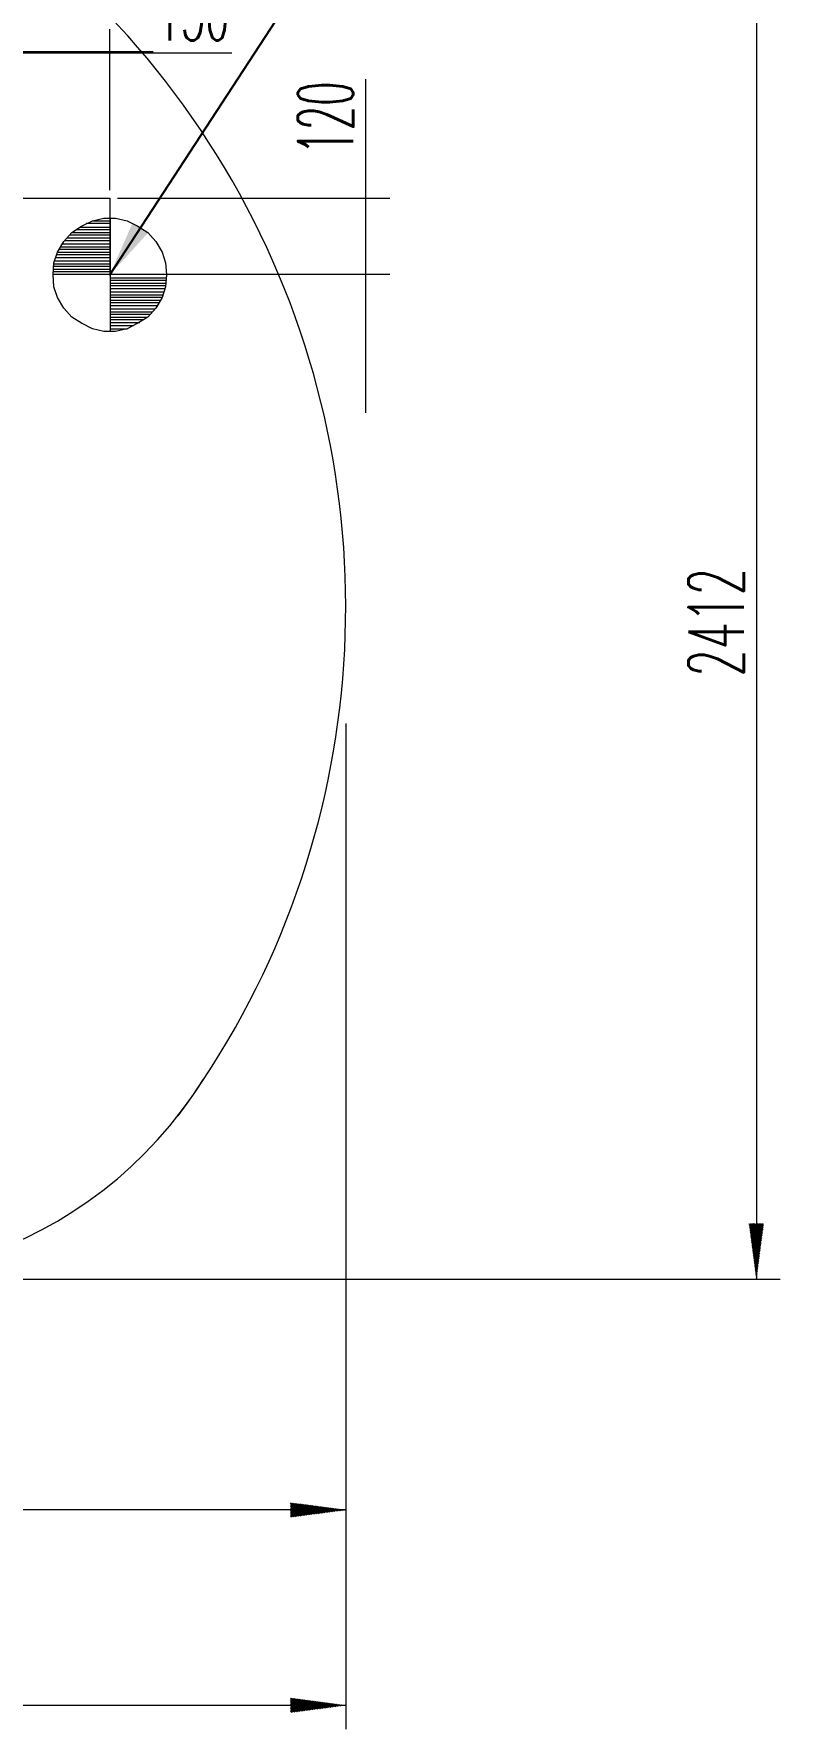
# Model space of a CAD drawing. Header units: millimetres. Extents: x 0 to 508, y 0 to 297.
# Drawn here: x 174.4 to 221.5, y 134.9 to 241.9 of the extents above; entities that cross this region are included whole.
import ezdxf

# ---------------------------------------------------------------- set-up
doc = ezdxf.new("R2010")
doc.units = ezdxf.units.MM
for name, color, linetype, true_color in [('1', 7, 'Continuous', 0xffffff), ('11', 7, 'Continuous', 0xffffff), ('201', 7, 'Continuous', 0xffffff), ('206', 7, 'Continuous', 0xffffff)]:
    doc.layers.add(name, color=color, linetype=linetype, true_color=true_color)
doc.styles.add('dinschmal', font='simplex.shx')
doc.dimstyles.get("Standard").update_dxf_attribs({"dimtxt": 0.18, "dimasz": 0.18, "dimexe": 0.18, "dimexo": 0.0625, "dimgap": 0.09, "dimtad": 0, "dimtih": 1, "dimtoh": 1, "dimdec": 4, "dimzin": 0, "dimdsep": 46, "dimtxsty": 'Standard', "dimcen": 0.09, "dimadec": 0, "dimazin": 0, "dimtfac": 1, "dimtdec": 4, "dimtofl": 0, "dimtmove": 0, "dimatfit": 3, "dimfxl": 1, "dimtolj": 1, "dimtzin": 0, "dimarcsym": 0})

# ---------------------------------------------------------------- blocks, each defined once
blk = doc.blocks.new('DATUM11')
at = {"layer": '1', "color": 250, "linetype": 'Continuous', "lineweight": 13}
for p, q in [((0.165354, 0.874016), (0.251969, 0.929134)), ((0.503937, 0.897638), (0.204724, 0.897638)), ((0.23622, 0.92126), (0.503937, 0.92126)), ((0.251969, 0.929134), (0.346457, 0.976378)), ((0.503937, 0.952756), (0.291339, 0.952756)), ((0.346457, 0.976378), (0.448819, 1)), ((0.346457, 0.976378), (0.503937, 0.976378)), ((0.448819, 1), (0.551181, 1)), ((0.503937, 1), (0.503937, 0.976378)), ((0.503937, 0.976378), (0.503937, 0.952756)), ((0.503937, 0.952756), (0.503937, 0.92126)), ((0.503937, 0.92126), (0.503937, 0.897638)), ((0.503937, 0.897638), (0.503937, 0.874016)), ((0.551181, 1), (0.653543, 0.976378)), ((0.653543, 0.976378), (0.748031, 0.929134)), ((0.748031, 0.929134), (0.834646, 0.874016)), ((0.03937, 0.700787), (0.094488, 0.795276)), ((0.070866, 0.748031), (0.503937, 0.748031)), ((0.503937, 0.771654), (0.086614, 0.771654)), ((0.094488, 0.795276), (0.165354, 0.874016)), ((0.102362, 0.80315), (0.503937, 0.80315)), ((0.125984, 0.826772), (0.503937, 0.826772)), ((0.503937, 0.850394), (0.149606, 0.850394)), ((0.173228, 0.874016), (0.503937, 0.874016)), ((0.503937, 0.874016), (0.503937, 0.850394)), ((0.503937, 0.850394), (0.503937, 0.826772)), ((0.503937, 0.826772), (0.503937, 0.80315)), ((0.503937, 0.80315), (0.503937, 0.771654)), ((0.503937, 0.771654), (0.503937, 0.748031)), ((0.503937, 0.748031), (0.503937, 0.724409)), ((0.834646, 0.874016), (0.905512, 0.795276)), ((0.905512, 0.795276), (0.96063, 0.700787)), ((0, 0.503937), (0.007874, 0.606299)), ((0.007874, 0.606299), (0.03937, 0.700787)), ((0.007874, 0.598425), (0.503937, 0.598425)), ((0.503937, 0.622047), (0.015748, 0.622047)), ((0.023622, 0.653543), (0.503937, 0.653543)), ((0.503937, 0.677165), (0.031496, 0.677165)), ((0.03937, 0.700787), (0.503937, 0.700787)), ((0.503937, 0.724409), (0.055118, 0.724409)), ((0.503937, 0.724409), (0.503937, 0.700787)), ((0.503937, 0.700787), (0.503937, 0.677165)), ((0.503937, 0.677165), (0.503937, 0.653543)), ((0.503937, 0.653543), (0.503937, 0.622047)), ((0.503937, 0.622047), (0.503937, 0.598425)), ((0.503937, 0.598425), (0.503937, 0.574803)), ((0.96063, 0.700787), (0.992126, 0.606299)), ((0.992126, 0.606299), (1, 0.503937)), ((0.503937, 0.527559), (0, 0.527559)), ((0.007874, 0.393701), (0, 0.503937)), ((0.503937, 0.503937), (0, 0.503937)), ((0.503937, 0.574803), (0.007874, 0.574803)), ((0.007874, 0.551181), (0.503937, 0.551181)), ((0.503937, 0.574803), (0.503937, 0.551181)), ((0.503937, 0.551181), (0.503937, 0.527559)), ((0.503937, 0.527559), (0.503937, 0.503937)), ((0.503937, 0.503937), (0.503937, 0.472441)), ((1, 0.503937), (0.503937, 0.503937)), ((0.503937, 0.472441), (0.503937, 0.448819)), ((0.503937, 0.472441), (1, 0.472441)), ((0.503937, 0.448819), (0.503937, 0.425197)), ((0.992126, 0.448819), (0.503937, 0.448819)), ((1, 0.503937), (0.992126, 0.393701)), ((0.03937, 0.299213), (0.007874, 0.393701)), ((0.094488, 0.204724), (0.03937, 0.299213)), ((0.503937, 0.425197), (0.503937, 0.401575)), ((0.503937, 0.425197), (0.992126, 0.425197)), ((0.503937, 0.401575), (0.503937, 0.377953)), ((0.992126, 0.401575), (0.503937, 0.401575)), ((0.503937, 0.377953), (0.503937, 0.346457)), ((0.503937, 0.377953), (0.984252, 0.377953)), ((0.503937, 0.346457), (0.503937, 0.322835)), ((0.976378, 0.346457), (0.503937, 0.346457)), ((0.503937, 0.322835), (0.503937, 0.299213)), ((0.503937, 0.322835), (0.968504, 0.322835)), ((0.503937, 0.299213), (0.503937, 0.275591)), ((0.96063, 0.299213), (0.503937, 0.299213)), ((0.96063, 0.299213), (0.905512, 0.204724)), ((0.992126, 0.393701), (0.96063, 0.299213)), ((0.165354, 0.125984), (0.094488, 0.204724)), ((0.503937, 0.275591), (0.503937, 0.251969)), ((0.503937, 0.275591), (0.944882, 0.275591)), ((0.503937, 0.251969), (0.503937, 0.228346)), ((0.929134, 0.251969), (0.503937, 0.251969)), ((0.503937, 0.228346), (0.503937, 0.19685)), ((0.503937, 0.228346), (0.913386, 0.228346)), ((0.503937, 0.19685), (0.503937, 0.173228)), ((0.897638, 0.19685), (0.503937, 0.19685)), ((0.503937, 0.173228), (0.503937, 0.149606)), ((0.503937, 0.173228), (0.874016, 0.173228)), ((0.503937, 0.149606), (0.503937, 0.125984)), ((0.850394, 0.149606), (0.503937, 0.149606)), ((0.905512, 0.204724), (0.834646, 0.125984)), ((0.251969, 0.070866), (0.165354, 0.125984)), ((0.346457, 0.023622), (0.251969, 0.070866)), ((0.448819, 0), (0.346457, 0.023622)), ((0.551181, 0), (0.448819, 0)), ((0.503937, 0.125984), (0.503937, 0.102362)), ((0.503937, 0.125984), (0.826772, 0.125984)), ((0.503937, 0.102362), (0.503937, 0.07874)), ((0.795276, 0.102362), (0.503937, 0.102362)), ((0.503937, 0.07874), (0.503937, 0.047244)), ((0.503937, 0.07874), (0.76378, 0.07874)), ((0.503937, 0.047244), (0.503937, 0.023622)), ((0.708661, 0.047244), (0.503937, 0.047244)), ((0.503937, 0.023622), (0.503937, 0)), ((0.503937, 0.023622), (0.653543, 0.023622)), ((0.653543, 0.023622), (0.551181, 0)), ((0.748031, 0.070866), (0.653543, 0.023622)), ((0.834646, 0.125984), (0.748031, 0.070866))]:
    blk.add_line(p, q, dxfattribs=at)
blk = doc.blocks.new('_U4')
at = {"layer": '201', "color": 250, "lineweight": 13}
for p, q in [((195.362796, 217.990027), (195.362796, 239.053349)), ((179.668216, 231.540027), (196.862796, 231.540027)), ((179.668216, 226.740027), (196.862796, 226.740027))]:
    blk.add_line(p, q, dxfattribs=at)
at = {"layer": '201', "color": 250, "lineweight": 18}
for points in [[(195.362796, 231.540027), (194.902012, 235.040026), (195.823579, 235.040029), (195.362796, 231.540027)], [(195.362796, 226.740027), (195.823579, 223.240029), (194.902012, 223.240026), (195.362796, 226.740027)]]:
    blk.add_solid(points, dxfattribs=at)
at = {"layer": '201', "color": 250, "linetype": 'Continuous', "lineweight": 18, "insert": (194.562796, 236.603349), "char_height": 3.5, "attachment_point": 8, "rotation": 90, "line_spacing_factor": 0.843373, "style": 'dinschmal'}
blk.add_mtext('\\W0.5123;120', dxfattribs=at)
blk = doc.blocks.new('_U9')
at = {"layer": '201', "color": 250, "lineweight": 13}
for p, q in [((173.168216, 232.040027), (173.168216, 242.204217)), ((179.168216, 232.040027), (179.168216, 242.204217)), ((186.879508, 240.704217), (164.418216, 240.704217))]:
    blk.add_line(p, q, dxfattribs=at)
at = {"layer": '201', "color": 250, "lineweight": 18}
for points in [[(173.168216, 240.704217), (169.668218, 240.243433), (169.668215, 241.165), (173.168216, 240.704217)], [(179.168216, 240.704217), (182.668215, 241.165), (182.668218, 240.243433), (179.168216, 240.704217)]]:
    blk.add_solid(points, dxfattribs=at)
at = {"layer": '201', "color": 250, "linetype": 'Continuous', "lineweight": 18, "insert": (184.429508, 241.504217), "char_height": 3.5, "attachment_point": 8, "line_spacing_factor": 0.843373, "style": 'dinschmal'}
blk.add_mtext('\\W0.5123;150', dxfattribs=at)
blk = doc.blocks.new('_U11')
at = {"layer": '201', "color": 250, "lineweight": 13}
for p, q in [((166.848216, 232.040153), (166.848216, 242.301752)), ((173.168216, 233.300027), (173.168216, 242.301752)), ((158.098216, 240.801752), (181.918216, 240.801752))]:
    blk.add_line(p, q, dxfattribs=at)
at = {"layer": '201', "color": 250, "lineweight": 18}
for points in [[(166.848216, 240.801752), (163.348218, 240.340968), (163.348215, 241.262536), (166.848216, 240.801752)], [(173.168216, 240.801752), (176.668215, 241.262536), (176.668218, 240.340968), (173.168216, 240.801752)]]:
    blk.add_solid(points, dxfattribs=at)
at = {"layer": '201', "color": 250, "linetype": 'Continuous', "lineweight": 18, "insert": (169.6142, 241.601752), "char_height": 3.5, "attachment_point": 8, "line_spacing_factor": 0.843373, "style": 'dinschmal'}
blk.add_mtext('\\W0.5123;158', dxfattribs=at)

msp = doc.modelspace()

# ---------------------------------------------------------------- hatches: boundary and pattern name
at = {"layer": '201', "linetype": 'Continuous', "lineweight": 13}
h = msp.add_hatch(dxfattribs=at)
h.set_pattern_fill('ANSI31', color=250, scale=0.02, style=0)
h.paths.add_polyline_path([(220.033, 163.302), (219.572, 166.802), (220.494, 166.802)], flags=0)
h = msp.add_hatch(dxfattribs=at)
h.set_pattern_fill('ANSI31', color=250, scale=0.02, style=0)
h.paths.add_polyline_path([(194.085, 148.724), (190.585, 148.263), (190.585, 149.185)], flags=0)
h = msp.add_hatch(dxfattribs=at)
h.set_pattern_fill('ANSI31', color=250, scale=0.02, style=0)
h.paths.add_polyline_path([(194.085, 136.39), (190.585, 135.93), (190.585, 136.851)], flags=0)

# ---------------------------------------------------------------- linework, layer by layer
at = {"layer": '1', "color": 250, "linetype": 'Continuous', "lineweight": 18}
for p, q in [((173.168, 231.54), (179.168, 231.54)), ((179.168, 231.54), (179.168, 226.74))]:
    msp.add_line(p, q, dxfattribs=at)
msp.add_point((179.172, 226.709), dxfattribs=at)
at = {"layer": '11', "color": 250, "linetype": 'Continuous', "lineweight": 13}
for centre, radius, start, end in [((140.048, 205.74), 54.036, 323.51489, 153.51489), ((162.329, 190.139), 26.837, 168.00966, 327.99034)]:
    msp.add_arc(centre, radius, start, end, dxfattribs=at)
at = {"layer": '201', "color": 250, "linetype": 'Continuous', "lineweight": 13}
for p, q in [((220.033, 259.777), (220.033, 163.302)), ((194.085, 198.372), (194.085, 134.89)), ((194.085, 198.372), (194.085, 147.224)), ((167.534, 163.302), (221.533, 163.302)), ((194.085, 148.724), (150.832, 148.724)), ((194.085, 136.39), (129.648, 136.39))]:
    msp.add_line(p, q, dxfattribs=at)

# ---------------------------------------------------------------- block references
at = {"layer": '1', "color": 250, "linetype": 'Continuous', "lineweight": 13, "xscale": 7.175, "yscale": 7.135694}
msp.add_blockref('DATUM11', (175.586, 223.136), dxfattribs=at)

# ---------------------------------------------------------------- texts
at = {"layer": '201', "color": 250, "linetype": 'Continuous', "lineweight": 18, "insert": (219.233, 201.344), "char_height": 3.5, "attachment_point": 7, "rotation": 90, "line_spacing_factor": 0.843373, "style": 'dinschmal'}
msp.add_mtext('\\W0.5710;2412', dxfattribs=at)

# ---------------------------------------------------------------- dimensions: what is measured, and where the dimension line sits
at = {"layer": '201', "color": 250, "linetype": 'Continuous', "lineweight": 18}
dim = msp.add_linear_dim(base=(173.168, 240.802), p1=(166.848, 231.54), p2=(173.168, 231.54), text='\\C250;158', dimstyle='Standard', override={"dimtxt": 3.5, "dimasz": 3.5, "dimexe": 1.5, "dimexo": 0.5, "dimgap": 1.75, "dimtad": 1, "dimtih": 1, "dimtoh": 0, "dimdec": 0, "dimlfac": 1, "dimzin": 8, "dimdsep": 46, "dimlunit": 2, "dimpost": '', "dimtxsty": 'dinschmal', "dimsah": 1, "dimse1": 0, "dimse2": 0, "dimsd1": 0, "dimsd2": 0, "dimclrd": 250, "dimclre": 250, "dimclrt": 250, "dimtol": 0, "dimtm": -0.1, "dimtfac": 0.7, "dimtdec": 3, "dimtofl": 1, "dimtmove": 0, "dimatfit": 2, "dimtzin": 8, "dimlwd": 13, "dimlwe": 13}, dxfattribs=at)
dim.commit()
dim.dimension.update_dxf_attribs({"geometry": '_U11', "text_midpoint": (169.614, 240.802), "dimtype": 160})
dim = msp.add_linear_dim(base=(179.168, 240.704), p1=(173.168, 231.54), p2=(179.168, 231.54), dimstyle='Standard', override={"dimtxt": 3.5, "dimasz": 3.5, "dimexe": 1.5, "dimexo": 0.5, "dimgap": 1.75, "dimtad": 1, "dimtih": 1, "dimtoh": 0, "dimdec": 0, "dimlfac": 25, "dimzin": 8, "dimdsep": 46, "dimlunit": 2, "dimtxsty": 'dinschmal', "dimsah": 1, "dimse1": 0, "dimse2": 0, "dimsd1": 0, "dimsd2": 0, "dimclrd": 250, "dimclre": 250, "dimclrt": 250, "dimtol": 0, "dimtm": -0.1, "dimtfac": 0.7, "dimtdec": 3, "dimtofl": 1, "dimtmove": 0, "dimatfit": 2, "dimtzin": 8, "dimlwd": 13, "dimlwe": 13}, dxfattribs=at)
dim.commit()
dim.dimension.update_dxf_attribs({"geometry": '_U9', "text_midpoint": (192.168, 240.704), "dimtype": 160})
dim = msp.add_linear_dim(base=(195.363, 226.74), p1=(176.168, 231.54), p2=(179.168, 226.74), angle=90, dimstyle='Standard', override={"dimtxt": 3.5, "dimasz": 3.5, "dimexe": 1.5, "dimexo": 0.5, "dimgap": 1.75, "dimtad": 1, "dimtih": 0, "dimtoh": 0, "dimdec": 0, "dimlfac": 25, "dimzin": 8, "dimdsep": 46, "dimlunit": 2, "dimtxsty": 'dinschmal', "dimsah": 1, "dimse1": 0, "dimse2": 0, "dimsd1": 0, "dimsd2": 0, "dimclrd": 250, "dimclre": 250, "dimclrt": 250, "dimtol": 0, "dimtm": -0.1, "dimtfac": 0.7, "dimtdec": 3, "dimtofl": 1, "dimtmove": 0, "dimatfit": 2, "dimtzin": 8, "dimlwd": 13, "dimlwe": 13}, dxfattribs=at)
dim.commit()
dim.dimension.update_dxf_attribs({"geometry": '_U4', "text_midpoint": (195.363, 244.54), "dimtype": 160})

# ---------------------------------------------------------------- leaders
at = {"layer": '206', "color": 250, "linetype": 'Continuous', "lineweight": 13}
msp.add_leader([(179.172, 226.709), (211.416, 276.039), (212.916, 276.039)], dimstyle='Standard', override={"dimasz": 3.5}, dxfattribs=at)

doc.saveas('drawing.dxf')
